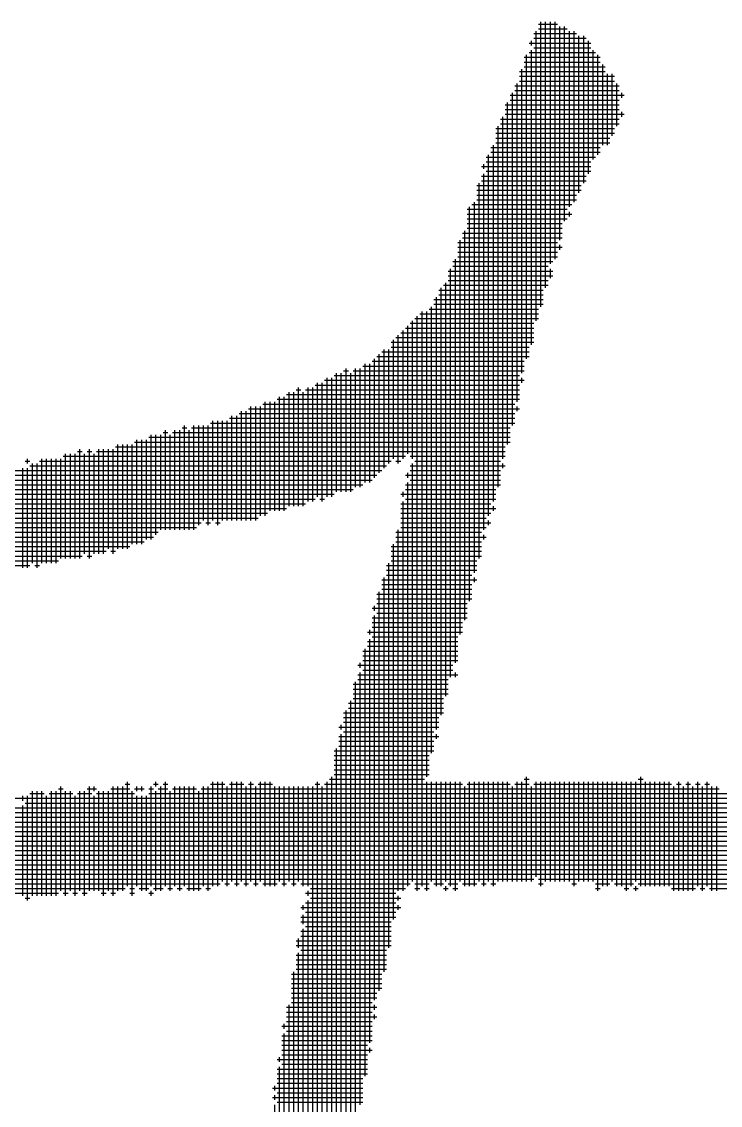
# Model space of a CAD drawing. Header units: feet. Extents: x 0 to 708085, y 0 to 237600.
# Drawn here: x 586654 to 587210, y 11275 to 12138 of the extents above; entities that cross this region are included whole.
import ezdxf

# ---------------------------------------------------------------- set-up
doc = ezdxf.new("R2010")
doc.units = ezdxf.units.FT
doc.header["$LTSCALE"] = 2200
doc.header["$MEASUREMENT"] = 0
doc.layers.add('CX-MISC', color=2, linetype='CONTINUOUS')

msp = doc.modelspace()

# ---------------------------------------------------------------- linework, layer by layer
at = {"layer": 'CX-MISC'}
for p, q in [((587065.15, 12135.91, 9817.04), (587080.27, 12135.91, 9817.04)), ((587067.04, 11911, 9817.04), (587067.04, 12137.8, 9817.04)), ((587070.82, 11926.12, 9817.04), (587070.82, 12137.8, 9817.04)), ((587074.6, 11945.02, 9817.04), (587074.6, 12137.8, 9817.04)), ((587078.38, 11948.8, 9817.04), (587078.38, 12137.8, 9817.04)), ((587082.16, 11963.92, 9817.04), (587082.16, 12134.02, 9817.04)), ((587085.94, 11979.04, 9817.04), (587085.94, 12134.02, 9817.04)), ((587061.37, 12128.35, 9817.04), (587095.39, 12128.35, 9817.04)), ((587063.26, 11899.66, 9817.04), (587063.26, 12130.24, 9817.04)), ((587065.15, 12132.13, 9817.04), (587087.83, 12132.13, 9817.04)), ((587089.72, 11990.38, 9817.04), (587089.72, 12130.24, 9817.04)), ((587093.5, 11994.16, 9817.04), (587093.5, 12130.24, 9817.04)), ((587097.28, 12001.72, 9817.04), (587097.28, 12126.46, 9817.04)), ((587101.06, 12009.28, 9817.04), (587101.06, 12126.46, 9817.04)), ((587057.59, 12120.79, 9817.04), (587106.73, 12120.79, 9817.04)), ((587059.48, 12118.9, 9817.04), (587059.48, 12122.68, 9817.04)), ((587061.37, 12124.57, 9817.04), (587102.95, 12124.57, 9817.04)), ((587061.37, 12117.01, 9817.04), (587106.73, 12117.01, 9817.04)), ((587104.84, 12016.84, 9817.04), (587104.84, 12122.68, 9817.04)), ((587053.81, 12109.45, 9817.04), (587114.29, 12109.45, 9817.04)), ((587055.7, 11869.42, 9817.04), (587055.7, 12111.34, 9817.04)), ((587057.59, 12113.23, 9817.04), (587110.51, 12113.23, 9817.04)), ((587059.48, 11880.76, 9817.04), (587059.48, 12115.12, 9817.04)), ((587108.62, 12028.18, 9817.04), (587108.62, 12115.12, 9817.04)), ((587112.4, 12031.96, 9817.04), (587112.4, 12111.34, 9817.04)), ((587051.92, 11858.08, 9817.04), (587051.92, 12100, 9817.04)), ((587053.81, 12105.67, 9817.04), (587114.29, 12105.67, 9817.04)), ((587053.81, 12101.89, 9817.04), (587118.07, 12101.89, 9817.04)), ((587116.18, 12039.52, 9817.04), (587116.18, 12103.78, 9817.04)), ((587050.03, 12098.11, 9817.04), (587118.07, 12098.11, 9817.04)), ((587050.03, 12094.33, 9817.04), (587125.63, 12094.33, 9817.04)), ((587050.03, 12090.55, 9817.04), (587125.63, 12090.55, 9817.04)), ((587119.96, 12039.52, 9817.04), (587119.96, 12096.22, 9817.04)), ((587123.74, 12047.08, 9817.04), (587123.74, 12096.22, 9817.04)), ((587046.25, 12086.77, 9817.04), (587129.41, 12086.77, 9817.04)), ((587046.25, 12082.99, 9817.04), (587129.41, 12082.99, 9817.04)), ((587048.14, 11835.4, 9817.04), (587048.14, 12088.66, 9817.04)), ((587127.52, 12054.64, 9817.04), (587127.52, 12088.66, 9817.04)), ((587040.58, 11801.38, 9817.04), (587040.58, 12073.54, 9817.04)), ((587042.47, 12079.21, 9817.04), (587133.19, 12079.21, 9817.04)), ((587042.47, 12075.43, 9817.04), (587129.41, 12075.43, 9817.04)), ((587044.36, 11816.5, 9817.04), (587044.36, 12081.1, 9817.04)), ((587131.3, 12077.32, 9817.04), (587131.3, 12081.1, 9817.04)), ((587038.69, 12071.65, 9817.04), (587129.41, 12071.65, 9817.04)), ((587038.69, 12067.87, 9817.04), (587129.41, 12067.87, 9817.04)), ((587131.3, 12062.2, 9817.04), (587131.3, 12065.98, 9817.04)), ((587034.91, 12060.31, 9817.04), (587129.41, 12060.31, 9817.04)), ((587034.91, 12056.53, 9817.04), (587129.41, 12056.53, 9817.04)), ((587036.8, 11790.04, 9817.04), (587036.8, 12062.2, 9817.04)), ((587038.69, 12064.09, 9817.04), (587133.19, 12064.09, 9817.04)), ((587031.13, 12052.75, 9817.04), (587125.63, 12052.75, 9817.04)), ((587031.13, 12048.97, 9817.04), (587125.63, 12048.97, 9817.04)), ((587033.02, 11767.36, 9817.04), (587033.02, 12054.64, 9817.04)), ((587029.24, 11756.02, 9817.04), (587029.24, 12039.52, 9817.04)), ((587031.13, 12045.19, 9817.04), (587121.85, 12045.19, 9817.04)), ((587031.13, 12041.41, 9817.04), (587121.85, 12041.41, 9817.04)), ((587023.57, 12030.07, 9817.04), (587110.51, 12030.07, 9817.04)), ((587025.46, 11744.68, 9817.04), (587025.46, 12031.96, 9817.04)), ((587027.35, 12037.63, 9817.04), (587114.29, 12037.63, 9817.04)), ((587027.35, 12033.85, 9817.04), (587114.29, 12033.85, 9817.04)), ((587019.79, 12022.51, 9817.04), (587106.73, 12022.51, 9817.04)), ((587021.68, 12020.62, 9817.04), (587021.68, 12024.4, 9817.04)), ((587023.57, 12026.29, 9817.04), (587106.73, 12026.29, 9817.04)), ((587019.79, 12014.95, 9817.04), (587102.95, 12014.95, 9817.04)), ((587021.68, 11733.34, 9817.04), (587021.68, 12016.84, 9817.04)), ((587023.57, 12018.73, 9817.04), (587106.73, 12018.73, 9817.04)), ((587016.01, 12007.39, 9817.04), (587099.17, 12007.39, 9817.04)), ((587017.9, 11710.66, 9817.04), (587017.9, 12009.28, 9817.04)), ((587019.79, 12011.17, 9817.04), (587102.95, 12011.17, 9817.04)), ((587016.01, 12003.61, 9817.04), (587099.17, 12003.61, 9817.04)), ((587016.01, 11999.83, 9817.04), (587095.39, 11999.83, 9817.04)), ((587016.01, 11996.05, 9817.04), (587095.39, 11996.05, 9817.04)), ((587008.45, 11988.49, 9817.04), (587087.83, 11988.49, 9817.04)), ((587010.34, 11676.64, 9817.04), (587010.34, 11990.38, 9817.04)), ((587012.23, 11992.27, 9817.04), (587091.61, 11992.27, 9817.04)), ((587014.12, 11699.32, 9817.04), (587014.12, 11994.16, 9817.04)), ((587008.45, 11984.71, 9817.04), (587091.61, 11984.71, 9817.04)), ((587008.45, 11980.93, 9817.04), (587087.83, 11980.93, 9817.04)), ((587089.72, 11982.82, 9817.04), (587089.72, 11986.6, 9817.04)), ((587004.67, 11969.59, 9817.04), (587084.05, 11969.59, 9817.04)), ((587006.56, 11661.52, 9817.04), (587006.56, 11971.48, 9817.04)), ((587008.45, 11977.15, 9817.04), (587084.05, 11977.15, 9817.04)), ((587008.45, 11973.37, 9817.04), (587084.05, 11973.37, 9817.04)), ((587000.89, 11962.03, 9817.04), (587080.27, 11962.03, 9817.04)), ((587002.78, 11650.18, 9817.04), (587002.78, 11963.92, 9817.04)), ((587004.67, 11965.81, 9817.04), (587084.05, 11965.81, 9817.04)), ((587000.89, 11958.25, 9817.04), (587084.05, 11958.25, 9817.04)), ((587000.89, 11954.47, 9817.04), (587080.27, 11954.47, 9817.04)), ((587082.16, 11956.36, 9817.04), (587082.16, 11960.14, 9817.04)), ((586997.11, 11946.91, 9817.04), (587076.49, 11946.91, 9817.04)), ((586999, 11627.5, 9817.04), (586999, 11948.8, 9817.04)), ((587000.89, 11950.69, 9817.04), (587080.27, 11950.69, 9817.04)), ((586993.33, 11939.35, 9817.04), (587076.49, 11939.35, 9817.04)), ((586993.33, 11935.57, 9817.04), (587076.49, 11935.57, 9817.04)), ((586995.22, 11616.16, 9817.04), (586995.22, 11941.24, 9817.04)), ((586997.11, 11943.13, 9817.04), (587072.71, 11943.13, 9817.04)), ((587074.6, 11933.68, 9817.04), (587074.6, 11941.24, 9817.04)), ((586989.55, 11928.01, 9817.04), (587072.71, 11928.01, 9817.04)), ((586991.44, 11601.04, 9817.04), (586991.44, 11929.9, 9817.04)), ((586993.33, 11931.79, 9817.04), (587072.71, 11931.79, 9817.04)), ((586983.88, 11574.58, 9817.04), (586983.88, 11918.56, 9817.04)), ((586985.77, 11924.23, 9817.04), (587068.93, 11924.23, 9817.04)), ((586985.77, 11920.45, 9817.04), (587068.93, 11920.45, 9817.04)), ((586987.66, 11585.92, 9817.04), (586987.66, 11926.12, 9817.04)), ((586978.21, 11909.11, 9817.04), (587065.15, 11909.11, 9817.04)), ((586980.1, 11555.68, 9817.04), (586980.1, 11911, 9817.04)), ((586981.99, 11916.67, 9817.04), (587068.93, 11916.67, 9817.04)), ((586981.99, 11912.89, 9817.04), (587068.93, 11912.89, 9817.04)), ((586966.87, 11901.55, 9817.04), (587065.15, 11901.55, 9817.04)), ((586968.76, 11446.06, 9817.04), (586968.76, 11903.44, 9817.04)), ((586970.65, 11905.33, 9817.04), (587065.15, 11905.33, 9817.04)), ((586972.54, 11449.84, 9817.04), (586972.54, 11907.22, 9817.04)), ((586976.32, 11536.78, 9817.04), (586976.32, 11907.22, 9817.04)), ((586957.42, 11790.04, 9817.04), (586957.42, 11892.1, 9817.04)), ((586959.31, 11893.99, 9817.04), (587061.37, 11893.99, 9817.04)), ((586961.2, 11793.82, 9817.04), (586961.2, 11895.88, 9817.04)), ((586963.09, 11897.77, 9817.04), (587061.37, 11897.77, 9817.04)), ((586964.98, 11790.04, 9817.04), (586964.98, 11899.66, 9817.04)), ((586949.86, 11790.04, 9817.04), (586949.86, 11884.54, 9817.04)), ((586951.75, 11886.43, 9817.04), (587061.37, 11886.43, 9817.04)), ((586953.64, 11786.26, 9817.04), (586953.64, 11888.32, 9817.04)), ((586955.53, 11890.21, 9817.04), (587061.37, 11890.21, 9817.04)), ((586940.41, 11875.09, 9817.04), (587057.59, 11875.09, 9817.04)), ((586942.3, 11782.48, 9817.04), (586942.3, 11876.98, 9817.04)), ((586946.08, 11786.26, 9817.04), (586946.08, 11876.98, 9817.04)), ((586947.97, 11882.65, 9817.04), (587061.37, 11882.65, 9817.04)), ((586947.97, 11878.87, 9817.04), (587057.59, 11878.87, 9817.04)), ((586932.85, 11867.53, 9817.04), (587053.81, 11867.53, 9817.04)), ((586934.74, 11774.92, 9817.04), (586934.74, 11869.42, 9817.04)), ((586936.63, 11871.31, 9817.04), (587057.59, 11871.31, 9817.04)), ((586938.52, 11778.7, 9817.04), (586938.52, 11873.2, 9817.04)), ((586904.5, 11763.58, 9817.04), (586904.5, 11858.08, 9817.04)), ((586908.28, 11763.58, 9817.04), (586908.28, 11858.08, 9817.04)), ((586910.17, 11859.97, 9817.04), (586913.95, 11859.97, 9817.04)), ((586912.06, 11763.58, 9817.04), (586912.06, 11861.86, 9817.04)), ((586915.84, 11763.58, 9817.04), (586915.84, 11858.08, 9817.04)), ((586917.73, 11859.97, 9817.04), (587053.81, 11859.97, 9817.04)), ((586919.62, 11767.36, 9817.04), (586919.62, 11861.86, 9817.04)), ((586923.4, 11767.36, 9817.04), (586923.4, 11861.86, 9817.04)), ((586925.29, 11863.75, 9817.04), (587053.81, 11863.75, 9817.04)), ((586927.18, 11771.14, 9817.04), (586927.18, 11865.64, 9817.04)), ((586930.96, 11771.14, 9817.04), (586930.96, 11865.64, 9817.04)), ((586889.38, 11759.8, 9817.04), (586889.38, 11850.52, 9817.04)), ((586893.16, 11756.02, 9817.04), (586893.16, 11850.52, 9817.04)), ((586895.05, 11852.41, 9817.04), (587053.81, 11852.41, 9817.04)), ((586896.94, 11759.8, 9817.04), (586896.94, 11854.3, 9817.04)), ((586900.72, 11759.8, 9817.04), (586900.72, 11854.3, 9817.04)), ((586902.61, 11856.19, 9817.04), (587050.03, 11856.19, 9817.04)), ((587051.92, 11850.52, 9817.04), (587051.92, 11854.3, 9817.04)), ((586864.81, 11841.07, 9817.04), (587050.03, 11841.07, 9817.04)), ((586866.7, 11752.24, 9817.04), (586866.7, 11842.96, 9817.04)), ((586870.48, 11752.24, 9817.04), (586870.48, 11842.96, 9817.04)), ((586872.37, 11844.85, 9817.04), (586876.15, 11844.85, 9817.04)), ((586874.26, 11752.24, 9817.04), (586874.26, 11846.74, 9817.04)), ((586878.04, 11752.24, 9817.04), (586878.04, 11842.96, 9817.04)), ((586879.93, 11844.85, 9817.04), (587050.03, 11844.85, 9817.04)), ((586881.82, 11756.02, 9817.04), (586881.82, 11846.74, 9817.04)), ((586885.6, 11756.02, 9817.04), (586885.6, 11846.74, 9817.04)), ((586887.49, 11848.63, 9817.04), (587050.03, 11848.63, 9817.04)), ((586836.46, 11740.9, 9817.04), (586836.46, 11831.62, 9817.04)), ((586840.24, 11740.9, 9817.04), (586840.24, 11831.62, 9817.04)), ((586844.02, 11744.68, 9817.04), (586844.02, 11831.62, 9817.04)), ((586845.91, 11833.51, 9817.04), (587046.25, 11833.51, 9817.04)), ((586847.8, 11744.68, 9817.04), (586847.8, 11835.4, 9817.04)), ((586851.58, 11748.46, 9817.04), (586851.58, 11835.4, 9817.04)), ((586855.36, 11748.46, 9817.04), (586855.36, 11835.4, 9817.04)), ((586857.25, 11837.29, 9817.04), (587050.03, 11837.29, 9817.04)), ((586859.14, 11748.46, 9817.04), (586859.14, 11839.18, 9817.04)), ((586862.92, 11748.46, 9817.04), (586862.92, 11839.18, 9817.04)), ((587048.14, 11827.84, 9817.04), (587048.14, 11831.62, 9817.04)), ((586821.34, 11740.9, 9817.04), (586821.34, 11824.06, 9817.04)), ((586825.12, 11740.9, 9817.04), (586825.12, 11824.06, 9817.04)), ((586827.01, 11825.95, 9817.04), (587046.25, 11825.95, 9817.04)), ((586828.9, 11740.9, 9817.04), (586828.9, 11827.84, 9817.04)), ((586832.68, 11740.9, 9817.04), (586832.68, 11827.84, 9817.04)), ((586834.57, 11829.73, 9817.04), (587050.03, 11829.73, 9817.04)), ((586781.65, 11814.61, 9817.04), (586785.43, 11814.61, 9817.04)), ((586783.54, 11733.34, 9817.04), (586783.54, 11816.5, 9817.04)), ((586789.21, 11814.61, 9817.04), (587042.47, 11814.61, 9817.04)), ((586791.1, 11733.34, 9817.04), (586791.1, 11816.5, 9817.04)), ((586794.88, 11737.12, 9817.04), (586794.88, 11816.5, 9817.04)), ((586798.66, 11740.9, 9817.04), (586798.66, 11816.5, 9817.04)), ((586802.44, 11737.12, 9817.04), (586802.44, 11816.5, 9817.04)), ((586804.33, 11818.39, 9817.04), (587046.25, 11818.39, 9817.04)), ((586806.22, 11740.9, 9817.04), (586806.22, 11820.28, 9817.04)), ((586810, 11737.12, 9817.04), (586810, 11820.28, 9817.04)), ((586813.78, 11740.9, 9817.04), (586813.78, 11820.28, 9817.04)), ((586817.56, 11740.9, 9817.04), (586817.56, 11820.28, 9817.04)), ((586819.45, 11822.17, 9817.04), (587046.25, 11822.17, 9817.04)), ((586755.19, 11807.05, 9817.04), (587042.47, 11807.05, 9817.04)), ((586757.08, 11725.78, 9817.04), (586757.08, 11808.94, 9817.04)), ((586760.86, 11729.56, 9817.04), (586760.86, 11808.94, 9817.04)), ((586764.64, 11733.34, 9817.04), (586764.64, 11808.94, 9817.04)), ((586766.53, 11810.83, 9817.04), (586770.31, 11810.83, 9817.04)), ((586768.42, 11733.34, 9817.04), (586768.42, 11812.72, 9817.04)), ((586772.2, 11733.34, 9817.04), (586772.2, 11808.94, 9817.04)), ((586774.09, 11810.83, 9817.04), (587042.47, 11810.83, 9817.04)), ((586775.98, 11733.34, 9817.04), (586775.98, 11812.72, 9817.04)), ((586779.76, 11733.34, 9817.04), (586779.76, 11812.72, 9817.04)), ((586787.32, 11733.34, 9817.04), (586787.32, 11812.72, 9817.04)), ((586700.38, 11710.66, 9817.04), (586700.38, 11797.6, 9817.04)), ((586707.94, 11710.66, 9817.04), (586707.94, 11797.6, 9817.04)), ((586715.5, 11714.44, 9817.04), (586715.5, 11797.6, 9817.04)), ((586719.28, 11714.44, 9817.04), (586719.28, 11797.6, 9817.04)), ((586723.06, 11718.22, 9817.04), (586723.06, 11797.6, 9817.04)), ((586726.84, 11714.44, 9817.04), (586726.84, 11797.6, 9817.04)), ((586728.73, 11799.49, 9817.04), (587038.69, 11799.49, 9817.04)), ((586730.62, 11718.22, 9817.04), (586730.62, 11801.38, 9817.04)), ((586734.4, 11718.22, 9817.04), (586734.4, 11801.38, 9817.04)), ((586738.18, 11718.22, 9817.04), (586738.18, 11801.38, 9817.04)), ((586741.96, 11722, 9817.04), (586741.96, 11801.38, 9817.04)), ((586743.85, 11803.27, 9817.04), (587042.47, 11803.27, 9817.04)), ((586745.74, 11722, 9817.04), (586745.74, 11805.16, 9817.04)), ((586749.52, 11722, 9817.04), (586749.52, 11805.16, 9817.04)), ((586753.3, 11725.78, 9817.04), (586753.3, 11805.16, 9817.04)), ((586658.8, 11786.26, 9817.04), (586658.8, 11790.04, 9817.04)), ((586670.14, 11706.88, 9817.04), (586670.14, 11790.04, 9817.04)), ((586673.92, 11706.88, 9817.04), (586673.92, 11790.04, 9817.04)), ((586677.7, 11706.88, 9817.04), (586677.7, 11790.04, 9817.04)), ((586681.48, 11706.88, 9817.04), (586681.48, 11790.04, 9817.04)), ((586685.26, 11710.66, 9817.04), (586685.26, 11790.04, 9817.04)), ((586687.15, 11791.93, 9817.04), (586959.31, 11791.93, 9817.04)), ((586689.04, 11710.66, 9817.04), (586689.04, 11793.82, 9817.04)), ((586692.82, 11710.66, 9817.04), (586692.82, 11793.82, 9817.04)), ((586696.6, 11710.66, 9817.04), (586696.6, 11793.82, 9817.04)), ((586698.49, 11795.71, 9817.04), (586702.27, 11795.71, 9817.04)), ((586704.16, 11714.44, 9817.04), (586704.16, 11793.82, 9817.04)), ((586706.05, 11795.71, 9817.04), (586709.83, 11795.71, 9817.04)), ((586711.72, 11714.44, 9817.04), (586711.72, 11793.82, 9817.04)), ((586713.61, 11795.71, 9817.04), (587038.69, 11795.71, 9817.04)), ((586963.09, 11791.93, 9817.04), (587038.69, 11791.93, 9817.04)), ((586638.01, 11780.59, 9817.04), (586940.41, 11780.59, 9817.04)), ((586655.02, 11703.1, 9817.04), (586655.02, 11782.48, 9817.04)), ((586656.91, 11788.15, 9817.04), (586660.69, 11788.15, 9817.04)), ((586658.8, 11703.1, 9817.04), (586658.8, 11782.48, 9817.04)), ((586660.69, 11784.37, 9817.04), (586944.19, 11784.37, 9817.04)), ((586662.58, 11706.88, 9817.04), (586662.58, 11786.26, 9817.04)), ((586666.36, 11703.1, 9817.04), (586666.36, 11786.26, 9817.04)), ((586668.25, 11788.15, 9817.04), (586947.97, 11788.15, 9817.04)), ((586951.75, 11788.15, 9817.04), (586955.53, 11788.15, 9817.04)), ((586963.09, 11784.37, 9817.04), (587038.69, 11784.37, 9817.04)), ((586963.09, 11780.59, 9817.04), (587034.91, 11780.59, 9817.04)), ((586964.98, 11453.62, 9817.04), (586964.98, 11786.26, 9817.04)), ((586966.87, 11788.15, 9817.04), (587034.91, 11788.15, 9817.04)), ((587036.8, 11782.48, 9817.04), (587036.8, 11786.26, 9817.04)), ((586615.33, 11773.03, 9817.04), (586932.85, 11773.03, 9817.04)), ((586626.67, 11776.81, 9817.04), (586936.63, 11776.81, 9817.04)), ((586959.31, 11776.81, 9817.04), (587034.91, 11776.81, 9817.04)), ((586961.2, 11774.92, 9817.04), (586961.2, 11778.7, 9817.04)), ((586961.2, 11449.84, 9817.04), (586961.2, 11771.14, 9817.04)), ((586963.09, 11773.03, 9817.04), (587034.91, 11773.03, 9817.04)), ((586535.95, 11765.47, 9817.04), (586917.73, 11765.47, 9817.04)), ((586569.97, 11769.25, 9817.04), (586925.29, 11769.25, 9817.04)), ((586957.42, 11759.8, 9817.04), (586957.42, 11763.58, 9817.04)), ((586959.31, 11769.25, 9817.04), (587034.91, 11769.25, 9817.04)), ((586959.31, 11765.47, 9817.04), (587031.13, 11765.47, 9817.04)), ((586490.59, 11754.13, 9817.04), (586879.93, 11754.13, 9817.04)), ((586505.71, 11757.91, 9817.04), (586887.49, 11757.91, 9817.04)), ((586517.05, 11761.69, 9817.04), (586902.61, 11761.69, 9817.04)), ((586891.27, 11757.91, 9817.04), (586895.05, 11757.91, 9817.04)), ((586955.53, 11761.69, 9817.04), (587031.13, 11761.69, 9817.04)), ((586955.53, 11754.13, 9817.04), (587027.35, 11754.13, 9817.04)), ((586957.42, 11446.06, 9817.04), (586957.42, 11756.02, 9817.04)), ((586959.31, 11757.91, 9817.04), (587031.13, 11757.91, 9817.04)), ((586441.45, 11746.57, 9817.04), (586849.69, 11746.57, 9817.04)), ((586467.91, 11750.35, 9817.04), (586864.81, 11750.35, 9817.04)), ((586955.53, 11750.35, 9817.04), (587031.13, 11750.35, 9817.04)), ((586955.53, 11746.57, 9817.04), (587027.35, 11746.57, 9817.04)), ((587029.24, 11748.46, 9817.04), (587029.24, 11752.24, 9817.04)), ((586380.97, 11739.01, 9817.04), (586796.77, 11739.01, 9817.04)), ((586414.99, 11742.79, 9817.04), (586842.13, 11742.79, 9817.04)), ((586800.55, 11739.01, 9817.04), (586804.33, 11739.01, 9817.04)), ((586808.11, 11739.01, 9817.04), (586811.89, 11739.01, 9817.04)), ((586955.53, 11742.79, 9817.04), (587023.57, 11742.79, 9817.04)), ((586955.53, 11739.01, 9817.04), (587027.35, 11739.01, 9817.04)), ((587025.46, 11737.12, 9817.04), (587025.46, 11740.9, 9817.04)), ((586346.95, 11731.45, 9817.04), (586762.75, 11731.45, 9817.04)), ((586358.29, 11735.23, 9817.04), (586792.99, 11735.23, 9817.04)), ((586951.75, 11731.45, 9817.04), (587019.79, 11731.45, 9817.04)), ((586953.64, 11446.06, 9817.04), (586953.64, 11733.34, 9817.04)), ((586955.53, 11735.23, 9817.04), (587023.57, 11735.23, 9817.04)), ((587021.68, 11725.78, 9817.04), (587021.68, 11729.56, 9817.04)), ((586260.01, 11720.11, 9817.04), (586740.07, 11720.11, 9817.04)), ((586278.91, 11723.89, 9817.04), (586751.41, 11723.89, 9817.04)), ((586328.05, 11727.67, 9817.04), (586758.97, 11727.67, 9817.04)), ((586947.97, 11720.11, 9817.04), (587019.79, 11720.11, 9817.04)), ((586949.86, 11423.38, 9817.04), (586949.86, 11722, 9817.04)), ((586951.75, 11727.67, 9817.04), (587023.57, 11727.67, 9817.04)), ((586951.75, 11723.89, 9817.04), (587019.79, 11723.89, 9817.04)), ((585976.51, 11716.33, 9817.04), (586721.17, 11716.33, 9817.04)), ((585980.29, 11712.55, 9817.04), (586702.27, 11712.55, 9817.04)), ((586706.05, 11712.55, 9817.04), (586709.83, 11712.55, 9817.04)), ((586724.95, 11716.33, 9817.04), (586728.73, 11716.33, 9817.04)), ((586947.97, 11716.33, 9817.04), (587019.79, 11716.33, 9817.04)), ((586947.97, 11712.55, 9817.04), (587019.79, 11712.55, 9817.04)), ((585987.85, 11708.77, 9817.04), (586683.37, 11708.77, 9817.04)), ((585991.63, 11704.99, 9817.04), (586660.69, 11704.99, 9817.04)), ((586664.47, 11704.99, 9817.04), (586668.25, 11704.99, 9817.04)), ((586944.19, 11704.99, 9817.04), (587016.01, 11704.99, 9817.04)), ((586946.08, 11400.7, 9817.04), (586946.08, 11706.88, 9817.04)), ((586947.97, 11708.77, 9817.04), (587016.01, 11708.77, 9817.04)), ((586940.41, 11693.65, 9817.04), (587016.01, 11693.65, 9817.04)), ((586942.3, 11381.8, 9817.04), (586942.3, 11695.54, 9817.04)), ((586944.19, 11701.21, 9817.04), (587016.01, 11701.21, 9817.04)), ((586944.19, 11697.43, 9817.04), (587012.23, 11697.43, 9817.04)), ((587014.12, 11691.76, 9817.04), (587014.12, 11695.54, 9817.04)), ((586940.41, 11689.87, 9817.04), (587012.23, 11689.87, 9817.04)), ((586940.41, 11686.09, 9817.04), (587012.23, 11686.09, 9817.04)), ((586936.63, 11682.31, 9817.04), (587012.23, 11682.31, 9817.04)), ((586936.63, 11678.53, 9817.04), (587012.23, 11678.53, 9817.04)), ((586938.52, 11366.68, 9817.04), (586938.52, 11684.2, 9817.04)), ((586932.85, 11670.97, 9817.04), (587008.45, 11670.97, 9817.04)), ((586934.74, 11669.08, 9817.04), (586934.74, 11672.86, 9817.04)), ((586936.63, 11674.75, 9817.04), (587008.45, 11674.75, 9817.04)), ((586932.85, 11663.41, 9817.04), (587008.45, 11663.41, 9817.04)), ((586932.85, 11659.63, 9817.04), (587004.67, 11659.63, 9817.04)), ((586934.74, 11359.12, 9817.04), (586934.74, 11665.3, 9817.04)), ((586936.63, 11667.19, 9817.04), (587008.45, 11667.19, 9817.04)), ((586929.07, 11652.07, 9817.04), (587004.67, 11652.07, 9817.04)), ((586930.96, 11650.18, 9817.04), (586930.96, 11653.96, 9817.04)), ((586932.85, 11655.85, 9817.04), (587004.67, 11655.85, 9817.04)), ((586929.07, 11644.51, 9817.04), (587000.89, 11644.51, 9817.04)), ((586930.96, 11325.1, 9817.04), (586930.96, 11646.4, 9817.04)), ((586932.85, 11648.29, 9817.04), (587000.89, 11648.29, 9817.04)), ((586925.29, 11636.95, 9817.04), (587000.89, 11636.95, 9817.04)), ((586925.29, 11633.17, 9817.04), (587000.89, 11633.17, 9817.04)), ((586927.18, 11298.64, 9817.04), (586927.18, 11638.84, 9817.04)), ((586929.07, 11640.73, 9817.04), (587000.89, 11640.73, 9817.04)), ((586921.51, 11625.61, 9817.04), (586997.11, 11625.61, 9817.04)), ((586923.4, 11623.72, 9817.04), (586923.4, 11627.5, 9817.04)), ((586925.29, 11629.39, 9817.04), (587000.89, 11629.39, 9817.04)), ((586921.51, 11618.05, 9817.04), (587000.89, 11618.05, 9817.04)), ((586923.4, 11275.96, 9817.04), (586923.4, 11619.94, 9817.04)), ((586925.29, 11621.83, 9817.04), (586997.11, 11621.83, 9817.04)), ((586999, 11616.16, 9817.04), (586999, 11619.94, 9817.04)), ((586917.73, 11610.49, 9817.04), (586993.33, 11610.49, 9817.04)), ((586919.62, 11249.5, 9817.04), (586919.62, 11612.38, 9817.04)), ((586921.51, 11614.27, 9817.04), (586993.33, 11614.27, 9817.04)), ((586917.73, 11606.71, 9817.04), (586993.33, 11606.71, 9817.04)), ((586917.73, 11602.93, 9817.04), (586993.33, 11602.93, 9817.04)), ((586917.73, 11599.15, 9817.04), (586989.55, 11599.15, 9817.04)), ((586913.95, 11595.37, 9817.04), (586989.55, 11595.37, 9817.04)), ((586913.95, 11591.59, 9817.04), (586989.55, 11591.59, 9817.04)), ((586915.84, 11219.26, 9817.04), (586915.84, 11597.26, 9817.04)), ((586910.17, 11587.81, 9817.04), (586989.55, 11587.81, 9817.04)), ((586910.17, 11584.03, 9817.04), (586985.77, 11584.03, 9817.04)), ((586912.06, 11207.92, 9817.04), (586912.06, 11589.7, 9817.04)), ((586906.39, 11576.47, 9817.04), (586985.77, 11576.47, 9817.04)), ((586908.28, 11574.58, 9817.04), (586908.28, 11578.36, 9817.04)), ((586910.17, 11580.25, 9817.04), (586985.77, 11580.25, 9817.04)), ((586906.39, 11568.91, 9817.04), (586985.77, 11568.91, 9817.04)), ((586906.39, 11565.13, 9817.04), (586981.99, 11565.13, 9817.04)), ((586908.28, 11189.02, 9817.04), (586908.28, 11570.8, 9817.04)), ((586910.17, 11572.69, 9817.04), (586981.99, 11572.69, 9817.04)), ((586983.88, 11567.02, 9817.04), (586983.88, 11570.8, 9817.04)), ((586902.61, 11557.57, 9817.04), (586981.99, 11557.57, 9817.04)), ((586904.5, 11143.66, 9817.04), (586904.5, 11559.46, 9817.04)), ((586906.39, 11561.35, 9817.04), (586981.99, 11561.35, 9817.04)), ((586902.61, 11553.79, 9817.04), (586978.21, 11553.79, 9817.04)), ((586902.61, 11550.01, 9817.04), (586978.21, 11550.01, 9817.04)), ((586902.61, 11546.23, 9817.04), (586978.21, 11546.23, 9817.04)), ((586902.61, 11542.45, 9817.04), (586978.21, 11542.45, 9817.04)), ((586902.61, 11538.67, 9817.04), (586978.21, 11538.67, 9817.04)), ((586736.29, 11531.11, 9817.04), (586740.07, 11531.11, 9817.04)), ((586738.18, 11449.84, 9817.04), (586738.18, 11533, 9817.04)), ((586758.97, 11531.11, 9817.04), (586762.75, 11531.11, 9817.04)), ((586760.86, 11529.22, 9817.04), (586760.86, 11533, 9817.04)), ((586766.53, 11531.11, 9817.04), (586770.31, 11531.11, 9817.04)), ((586768.42, 11449.84, 9817.04), (586768.42, 11533, 9817.04)), ((586804.33, 11531.11, 9817.04), (586815.67, 11531.11, 9817.04)), ((586806.22, 11449.84, 9817.04), (586806.22, 11533, 9817.04)), ((586810, 11449.84, 9817.04), (586810, 11533, 9817.04)), ((586813.78, 11453.62, 9817.04), (586813.78, 11533, 9817.04)), ((586819.45, 11531.11, 9817.04), (586830.79, 11531.11, 9817.04)), ((586821.34, 11453.62, 9817.04), (586821.34, 11533, 9817.04)), ((586825.12, 11449.84, 9817.04), (586825.12, 11533, 9817.04)), ((586828.9, 11453.62, 9817.04), (586828.9, 11533, 9817.04)), ((586834.57, 11531.11, 9817.04), (586838.35, 11531.11, 9817.04)), ((586836.46, 11453.62, 9817.04), (586836.46, 11533, 9817.04)), ((586842.13, 11531.11, 9817.04), (586853.47, 11531.11, 9817.04)), ((586844.02, 11453.62, 9817.04), (586844.02, 11533, 9817.04)), ((586847.8, 11449.84, 9817.04), (586847.8, 11533, 9817.04)), ((586851.58, 11449.84, 9817.04), (586851.58, 11533, 9817.04)), ((586887.49, 11531.11, 9817.04), (586891.27, 11531.11, 9817.04)), ((586889.38, 11041.6, 9817.04), (586889.38, 11533, 9817.04)), ((586895.05, 11531.11, 9817.04), (587004.67, 11531.11, 9817.04)), ((586896.94, 11109.64, 9817.04), (586896.94, 11533, 9817.04)), ((586898.83, 11534.89, 9817.04), (586974.43, 11534.89, 9817.04)), ((586900.72, 11132.32, 9817.04), (586900.72, 11536.78, 9817.04)), ((586976.32, 11446.06, 9817.04), (586976.32, 11533, 9817.04)), ((586980.1, 11453.62, 9817.04), (586980.1, 11533, 9817.04)), ((586983.88, 11449.84, 9817.04), (586983.88, 11533, 9817.04)), ((586987.66, 11449.84, 9817.04), (586987.66, 11533, 9817.04)), ((586991.44, 11453.62, 9817.04), (586991.44, 11533, 9817.04)), ((586995.22, 11449.84, 9817.04), (586995.22, 11533, 9817.04)), ((586999, 11446.06, 9817.04), (586999, 11533, 9817.04)), ((587002.78, 11453.62, 9817.04), (587002.78, 11533, 9817.04)), ((587008.45, 11531.11, 9817.04), (587042.47, 11531.11, 9817.04)), ((587010.34, 11449.84, 9817.04), (587010.34, 11533, 9817.04)), ((587014.12, 11449.84, 9817.04), (587014.12, 11533, 9817.04)), ((587017.9, 11453.62, 9817.04), (587017.9, 11533, 9817.04)), ((587021.68, 11449.84, 9817.04), (587021.68, 11533, 9817.04)), ((587025.46, 11453.62, 9817.04), (587025.46, 11533, 9817.04)), ((587029.24, 11449.84, 9817.04), (587029.24, 11533, 9817.04)), ((587033.02, 11453.62, 9817.04), (587033.02, 11533, 9817.04)), ((587036.8, 11453.62, 9817.04), (587036.8, 11533, 9817.04)), ((587040.58, 11453.62, 9817.04), (587040.58, 11533, 9817.04)), ((587046.25, 11531.11, 9817.04), (587057.59, 11531.11, 9817.04)), ((587048.14, 11453.62, 9817.04), (587048.14, 11533, 9817.04)), ((587051.92, 11453.62, 9817.04), (587051.92, 11533, 9817.04)), ((587053.81, 11534.89, 9817.04), (587057.59, 11534.89, 9817.04)), ((587055.7, 11453.62, 9817.04), (587055.7, 11536.78, 9817.04)), ((587061.37, 11531.11, 9817.04), (587170.99, 11531.11, 9817.04)), ((587063.26, 11457.4, 9817.04), (587063.26, 11533, 9817.04)), ((587067.04, 11449.84, 9817.04), (587067.04, 11533, 9817.04)), ((587070.82, 11453.62, 9817.04), (587070.82, 11533, 9817.04)), ((587074.6, 11453.62, 9817.04), (587074.6, 11533, 9817.04)), ((587078.38, 11453.62, 9817.04), (587078.38, 11533, 9817.04)), ((587082.16, 11453.62, 9817.04), (587082.16, 11533, 9817.04)), ((587085.94, 11453.62, 9817.04), (587085.94, 11533, 9817.04)), ((587089.72, 11453.62, 9817.04), (587089.72, 11533, 9817.04)), ((587093.5, 11449.84, 9817.04), (587093.5, 11533, 9817.04)), ((587097.28, 11453.62, 9817.04), (587097.28, 11533, 9817.04)), ((587101.06, 11453.62, 9817.04), (587101.06, 11533, 9817.04)), ((587104.84, 11453.62, 9817.04), (587104.84, 11533, 9817.04)), ((587108.62, 11453.62, 9817.04), (587108.62, 11533, 9817.04)), ((587112.4, 11446.06, 9817.04), (587112.4, 11533, 9817.04)), ((587116.18, 11449.84, 9817.04), (587116.18, 11533, 9817.04)), ((587119.96, 11449.84, 9817.04), (587119.96, 11533, 9817.04)), ((587123.74, 11453.62, 9817.04), (587123.74, 11533, 9817.04)), ((587127.52, 11449.84, 9817.04), (587127.52, 11533, 9817.04)), ((587131.3, 11449.84, 9817.04), (587131.3, 11533, 9817.04)), ((587135.08, 11446.06, 9817.04), (587135.08, 11533, 9817.04)), ((587138.86, 11449.84, 9817.04), (587138.86, 11533, 9817.04)), ((587142.64, 11453.62, 9817.04), (587142.64, 11533, 9817.04)), ((587144.53, 11534.89, 9817.04), (587148.31, 11534.89, 9817.04)), ((587146.42, 11449.84, 9817.04), (587146.42, 11536.78, 9817.04)), ((587150.2, 11449.84, 9817.04), (587150.2, 11533, 9817.04)), ((587153.98, 11449.84, 9817.04), (587153.98, 11533, 9817.04)), ((587157.76, 11449.84, 9817.04), (587157.76, 11533, 9817.04)), ((587161.54, 11449.84, 9817.04), (587161.54, 11533, 9817.04)), ((587165.32, 11449.84, 9817.04), (587165.32, 11533, 9817.04)), ((587169.1, 11449.84, 9817.04), (587169.1, 11533, 9817.04)), ((587174.77, 11531.11, 9817.04), (587178.55, 11531.11, 9817.04)), ((587176.66, 11446.06, 9817.04), (587176.66, 11533, 9817.04)), ((587182.33, 11531.11, 9817.04), (587186.11, 11531.11, 9817.04)), ((587184.22, 11446.06, 9817.04), (587184.22, 11533, 9817.04)), ((587189.89, 11531.11, 9817.04), (587193.67, 11531.11, 9817.04)), ((587191.78, 11449.84, 9817.04), (587191.78, 11533, 9817.04)), ((587197.45, 11531.11, 9817.04), (587201.23, 11531.11, 9817.04)), ((587199.34, 11449.84, 9817.04), (587199.34, 11533, 9817.04)), ((586655.02, 11517.88, 9817.04), (586655.02, 11521.66, 9817.04)), ((586658.8, 11438.5, 9817.04), (586658.8, 11521.66, 9817.04)), ((586660.69, 11523.55, 9817.04), (586672.03, 11523.55, 9817.04)), ((586662.58, 11442.28, 9817.04), (586662.58, 11525.44, 9817.04)), ((586666.36, 11442.28, 9817.04), (586666.36, 11525.44, 9817.04)), ((586670.14, 11442.28, 9817.04), (586670.14, 11525.44, 9817.04)), ((586673.92, 11442.28, 9817.04), (586673.92, 11521.66, 9817.04)), ((586675.81, 11523.55, 9817.04), (586694.71, 11523.55, 9817.04)), ((586677.7, 11442.28, 9817.04), (586677.7, 11525.44, 9817.04)), ((586681.48, 11442.28, 9817.04), (586681.48, 11525.44, 9817.04)), ((586683.37, 11527.33, 9817.04), (586687.15, 11527.33, 9817.04)), ((586685.26, 11446.06, 9817.04), (586685.26, 11529.22, 9817.04)), ((586689.04, 11442.28, 9817.04), (586689.04, 11525.44, 9817.04)), ((586692.82, 11446.06, 9817.04), (586692.82, 11525.44, 9817.04)), ((586696.6, 11442.28, 9817.04), (586696.6, 11521.66, 9817.04)), ((586698.49, 11523.55, 9817.04), (586709.83, 11523.55, 9817.04)), ((586700.38, 11446.06, 9817.04), (586700.38, 11525.44, 9817.04)), ((586704.16, 11442.28, 9817.04), (586704.16, 11525.44, 9817.04)), ((586706.05, 11527.33, 9817.04), (586713.61, 11527.33, 9817.04)), ((586707.94, 11446.06, 9817.04), (586707.94, 11529.22, 9817.04)), ((586711.72, 11525.44, 9817.04), (586711.72, 11529.22, 9817.04)), ((586711.72, 11446.06, 9817.04), (586711.72, 11521.66, 9817.04)), ((586713.61, 11523.55, 9817.04), (586743.85, 11523.55, 9817.04)), ((586715.5, 11446.06, 9817.04), (586715.5, 11525.44, 9817.04)), ((586719.28, 11442.28, 9817.04), (586719.28, 11525.44, 9817.04)), ((586723.06, 11446.06, 9817.04), (586723.06, 11525.44, 9817.04)), ((586724.95, 11527.33, 9817.04), (586740.07, 11527.33, 9817.04)), ((586726.84, 11442.28, 9817.04), (586726.84, 11529.22, 9817.04)), ((586730.62, 11446.06, 9817.04), (586730.62, 11529.22, 9817.04)), ((586734.4, 11446.06, 9817.04), (586734.4, 11529.22, 9817.04)), ((586741.96, 11442.28, 9817.04), (586741.96, 11525.44, 9817.04)), ((586743.85, 11527.33, 9817.04), (586751.41, 11527.33, 9817.04)), ((586745.74, 11525.44, 9817.04), (586745.74, 11529.22, 9817.04)), ((586745.74, 11449.84, 9817.04), (586745.74, 11521.66, 9817.04)), ((586749.52, 11525.44, 9817.04), (586749.52, 11529.22, 9817.04)), ((586749.52, 11446.06, 9817.04), (586749.52, 11521.66, 9817.04)), ((586753.3, 11446.06, 9817.04), (586753.3, 11521.66, 9817.04)), ((586755.19, 11527.33, 9817.04), (586758.97, 11527.33, 9817.04)), ((586755.19, 11523.55, 9817.04), (587291.95, 11523.55, 9817.04)), ((586757.08, 11449.84, 9817.04), (586757.08, 11529.22, 9817.04)), ((586760.86, 11446.06, 9817.04), (586760.86, 11525.44, 9817.04)), ((586762.75, 11527.33, 9817.04), (586770.31, 11527.33, 9817.04)), ((586764.64, 11446.06, 9817.04), (586764.64, 11529.22, 9817.04)), ((586772.2, 11446.06, 9817.04), (586772.2, 11525.44, 9817.04)), ((586774.09, 11527.33, 9817.04), (586792.99, 11527.33, 9817.04)), ((586775.98, 11449.84, 9817.04), (586775.98, 11529.22, 9817.04)), ((586779.76, 11446.06, 9817.04), (586779.76, 11529.22, 9817.04)), ((586783.54, 11449.84, 9817.04), (586783.54, 11529.22, 9817.04)), ((586787.32, 11446.06, 9817.04), (586787.32, 11529.22, 9817.04)), ((586791.1, 11446.06, 9817.04), (586791.1, 11529.22, 9817.04)), ((586794.88, 11446.06, 9817.04), (586794.88, 11525.44, 9817.04)), ((586796.77, 11527.33, 9817.04), (587208.79, 11527.33, 9817.04)), ((586798.66, 11449.84, 9817.04), (586798.66, 11529.22, 9817.04)), ((586802.44, 11446.06, 9817.04), (586802.44, 11529.22, 9817.04)), ((586817.56, 11449.84, 9817.04), (586817.56, 11529.22, 9817.04)), ((586832.68, 11449.84, 9817.04), (586832.68, 11529.22, 9817.04)), ((586840.24, 11449.84, 9817.04), (586840.24, 11529.22, 9817.04)), ((586855.36, 11449.84, 9817.04), (586855.36, 11529.22, 9817.04)), ((586859.14, 11453.62, 9817.04), (586859.14, 11529.22, 9817.04)), ((586862.92, 11449.84, 9817.04), (586862.92, 11529.22, 9817.04)), ((586866.7, 11453.62, 9817.04), (586866.7, 11529.22, 9817.04)), ((586870.48, 11449.84, 9817.04), (586870.48, 11529.22, 9817.04)), ((586874.26, 11453.62, 9817.04), (586874.26, 11529.22, 9817.04)), ((586878.04, 11449.84, 9817.04), (586878.04, 11529.22, 9817.04)), ((586881.82, 11449.84, 9817.04), (586881.82, 11529.22, 9817.04)), ((586885.6, 11000.02, 9817.04), (586885.6, 11529.22, 9817.04)), ((586893.16, 11086.96, 9817.04), (586893.16, 11529.22, 9817.04)), ((587006.56, 11449.84, 9817.04), (587006.56, 11529.22, 9817.04)), ((587044.36, 11453.62, 9817.04), (587044.36, 11529.22, 9817.04)), ((587059.48, 11453.62, 9817.04), (587059.48, 11529.22, 9817.04)), ((587172.88, 11446.06, 9817.04), (587172.88, 11529.22, 9817.04)), ((587180.44, 11446.06, 9817.04), (587180.44, 11529.22, 9817.04)), ((587188, 11446.06, 9817.04), (587188, 11529.22, 9817.04)), ((587195.56, 11446.06, 9817.04), (587195.56, 11529.22, 9817.04)), ((587203.12, 11446.06, 9817.04), (587203.12, 11529.22, 9817.04)), ((587206.9, 11446.06, 9817.04), (587206.9, 11529.22, 9817.04)), ((586645.57, 11519.77, 9817.04), (587337.31, 11519.77, 9817.04)), ((586655.02, 11442.28, 9817.04), (586655.02, 11514.1, 9817.04)), ((586656.91, 11515.99, 9817.04), (587405.35, 11515.99, 9817.04)), ((586403.65, 11504.65, 9817.04), (587488.51, 11504.65, 9817.04)), ((586433.89, 11508.43, 9817.04), (587465.83, 11508.43, 9817.04)), ((586558.63, 11512.21, 9817.04), (587428.03, 11512.21, 9817.04)), ((586335.61, 11497.09, 9817.04), (587533.87, 11497.09, 9817.04)), ((586396.09, 11500.87, 9817.04), (587503.63, 11500.87, 9817.04)), ((586267.57, 11489.53, 9817.04), (587560.33, 11489.53, 9817.04)), ((586305.37, 11493.31, 9817.04), (587548.99, 11493.31, 9817.04)), ((586214.65, 11478.19, 9817.04), (587601.91, 11478.19, 9817.04)), ((586222.21, 11481.97, 9817.04), (587586.79, 11481.97, 9817.04)), ((586263.79, 11485.75, 9817.04), (587579.23, 11485.75, 9817.04)), ((586127.71, 11470.63, 9817.04), (587624.59, 11470.63, 9817.04)), ((586263.79, 11474.41, 9817.04), (587613.25, 11474.41, 9817.04)), ((586078.57, 11463.07, 9817.04), (587639.71, 11463.07, 9817.04)), ((586116.37, 11466.85, 9817.04), (587628.37, 11466.85, 9817.04)), ((585995.41, 11455.51, 9817.04), (587061.37, 11455.51, 9817.04)), ((586040.77, 11459.29, 9817.04), (587647.27, 11459.29, 9817.04)), ((587065.15, 11455.51, 9817.04), (587654.83, 11455.51, 9817.04)), ((585927.37, 11447.95, 9817.04), (586736.29, 11447.95, 9817.04)), ((585934.93, 11444.17, 9817.04), (586683.37, 11444.17, 9817.04)), ((585987.85, 11451.73, 9817.04), (586811.89, 11451.73, 9817.04)), ((586687.15, 11444.17, 9817.04), (586690.93, 11444.17, 9817.04)), ((586694.71, 11444.17, 9817.04), (586698.49, 11444.17, 9817.04)), ((586702.27, 11444.17, 9817.04), (586706.05, 11444.17, 9817.04)), ((586717.39, 11444.17, 9817.04), (586721.17, 11444.17, 9817.04)), ((586724.95, 11444.17, 9817.04), (586728.73, 11444.17, 9817.04)), ((586740.07, 11447.95, 9817.04), (586743.85, 11447.95, 9817.04)), ((586740.07, 11444.17, 9817.04), (586743.85, 11444.17, 9817.04)), ((586747.63, 11447.95, 9817.04), (586755.19, 11447.95, 9817.04)), ((586755.19, 11444.17, 9817.04), (586758.97, 11444.17, 9817.04)), ((586757.08, 11442.28, 9817.04), (586757.08, 11446.06, 9817.04)), ((586758.97, 11447.95, 9817.04), (586766.53, 11447.95, 9817.04)), ((586770.31, 11447.95, 9817.04), (586774.09, 11447.95, 9817.04)), ((586777.87, 11447.95, 9817.04), (586781.65, 11447.95, 9817.04)), ((586785.43, 11447.95, 9817.04), (586796.77, 11447.95, 9817.04)), ((586800.55, 11447.95, 9817.04), (586804.33, 11447.95, 9817.04)), ((586815.67, 11451.73, 9817.04), (586819.45, 11451.73, 9817.04)), ((586823.23, 11451.73, 9817.04), (586827.01, 11451.73, 9817.04)), ((586830.79, 11451.73, 9817.04), (586834.57, 11451.73, 9817.04)), ((586838.35, 11451.73, 9817.04), (586842.13, 11451.73, 9817.04)), ((586845.91, 11451.73, 9817.04), (586857.25, 11451.73, 9817.04)), ((586861.03, 11451.73, 9817.04), (586864.81, 11451.73, 9817.04)), ((586868.59, 11451.73, 9817.04), (586872.37, 11451.73, 9817.04)), ((586876.15, 11451.73, 9817.04), (586963.09, 11451.73, 9817.04)), ((586879.93, 11444.17, 9817.04), (586951.75, 11444.17, 9817.04)), ((586881.82, 11442.28, 9817.04), (586881.82, 11446.06, 9817.04)), ((586883.71, 11447.95, 9817.04), (586959.31, 11447.95, 9817.04)), ((586966.87, 11451.73, 9817.04), (586978.21, 11451.73, 9817.04)), ((586966.87, 11447.95, 9817.04), (586970.65, 11447.95, 9817.04)), ((586974.43, 11447.95, 9817.04), (586978.21, 11447.95, 9817.04)), ((586981.99, 11451.73, 9817.04), (586989.55, 11451.73, 9817.04)), ((586989.55, 11447.95, 9817.04), (586993.33, 11447.95, 9817.04)), ((586991.44, 11446.06, 9817.04), (586991.44, 11449.84, 9817.04)), ((586993.33, 11451.73, 9817.04), (587000.89, 11451.73, 9817.04)), ((586997.11, 11447.95, 9817.04), (587000.89, 11447.95, 9817.04)), ((587004.67, 11451.73, 9817.04), (587016.01, 11451.73, 9817.04)), ((587019.79, 11451.73, 9817.04), (587023.57, 11451.73, 9817.04)), ((587027.35, 11451.73, 9817.04), (587031.13, 11451.73, 9817.04)), ((587065.15, 11451.73, 9817.04), (587068.93, 11451.73, 9817.04)), ((587091.61, 11451.73, 9817.04), (587095.39, 11451.73, 9817.04)), ((587110.51, 11451.73, 9817.04), (587121.85, 11451.73, 9817.04)), ((587110.51, 11447.95, 9817.04), (587114.29, 11447.95, 9817.04)), ((587125.63, 11451.73, 9817.04), (587140.75, 11451.73, 9817.04)), ((587133.19, 11447.95, 9817.04), (587136.97, 11447.95, 9817.04)), ((587140.75, 11447.95, 9817.04), (587144.53, 11447.95, 9817.04)), ((587142.64, 11446.06, 9817.04), (587142.64, 11449.84, 9817.04)), ((587144.53, 11451.73, 9817.04), (587662.39, 11451.73, 9817.04)), ((587170.99, 11447.95, 9817.04), (587189.89, 11447.95, 9817.04)), ((587193.67, 11447.95, 9817.04), (587197.45, 11447.95, 9817.04)), ((587201.23, 11447.95, 9817.04), (587261.71, 11447.95, 9817.04)), ((586656.91, 11440.39, 9817.04), (586660.69, 11440.39, 9817.04)), ((586879.93, 11436.61, 9817.04), (586951.75, 11436.61, 9817.04)), ((586881.82, 10928.2, 9817.04), (586881.82, 11438.5, 9817.04)), ((586883.71, 11440.39, 9817.04), (586955.53, 11440.39, 9817.04)), ((586953.64, 11438.5, 9817.04), (586953.64, 11442.28, 9817.04)), ((586876.15, 11432.83, 9817.04), (586955.53, 11432.83, 9817.04)), ((586878.04, 11430.94, 9817.04), (586878.04, 11434.72, 9817.04)), ((586878.04, 11419.6, 9817.04), (586878.04, 11427.16, 9817.04)), ((586879.93, 11429.05, 9817.04), (586951.75, 11429.05, 9817.04)), ((586953.64, 11430.94, 9817.04), (586953.64, 11434.72, 9817.04)), ((586876.15, 11425.27, 9817.04), (586951.75, 11425.27, 9817.04)), ((586876.15, 11421.49, 9817.04), (586947.97, 11421.49, 9817.04)), ((586879.93, 11417.71, 9817.04), (586947.97, 11417.71, 9817.04)), ((586876.15, 11413.93, 9817.04), (586947.97, 11413.93, 9817.04)), ((586876.15, 11410.15, 9817.04), (586947.97, 11410.15, 9817.04)), ((586878.04, 10693.84, 9817.04), (586878.04, 11415.82, 9817.04)), ((586872.37, 11406.37, 9817.04), (586947.97, 11406.37, 9817.04)), ((586872.37, 11402.59, 9817.04), (586947.97, 11402.59, 9817.04)), ((586874.26, 11400.7, 9817.04), (586874.26, 11408.26, 9817.04)), ((586872.37, 11395.03, 9817.04), (586944.19, 11395.03, 9817.04)), ((586874.26, 10671.16, 9817.04), (586874.26, 11396.92, 9817.04)), ((586876.15, 11398.81, 9817.04), (586944.19, 11398.81, 9817.04)), ((586872.37, 11391.25, 9817.04), (586944.19, 11391.25, 9817.04)), ((586872.37, 11387.47, 9817.04), (586944.19, 11387.47, 9817.04)), ((586872.37, 11383.69, 9817.04), (586944.19, 11383.69, 9817.04)), ((586868.59, 11379.91, 9817.04), (586940.41, 11379.91, 9817.04)), ((586868.59, 11376.13, 9817.04), (586940.41, 11376.13, 9817.04)), ((586870.48, 10640.92, 9817.04), (586870.48, 11381.8, 9817.04)), ((586868.59, 11372.35, 9817.04), (586940.41, 11372.35, 9817.04)), ((586868.59, 11368.57, 9817.04), (586940.41, 11368.57, 9817.04)), ((586868.59, 11364.79, 9817.04), (586936.63, 11364.79, 9817.04)), ((586868.59, 11361.01, 9817.04), (586936.63, 11361.01, 9817.04)), ((586868.59, 11357.23, 9817.04), (586932.85, 11357.23, 9817.04)), ((586864.81, 11353.45, 9817.04), (586936.63, 11353.45, 9817.04)), ((586864.81, 11349.67, 9817.04), (586932.85, 11349.67, 9817.04)), ((586866.7, 10633.36, 9817.04), (586866.7, 11355.34, 9817.04)), ((586934.74, 11351.56, 9817.04), (586934.74, 11355.34, 9817.04)), ((586862.92, 11336.44, 9817.04), (586862.92, 11340.22, 9817.04)), ((586864.81, 11345.89, 9817.04), (586936.63, 11345.89, 9817.04)), ((586864.81, 11342.11, 9817.04), (586932.85, 11342.11, 9817.04)), ((586934.74, 11344, 9817.04), (586934.74, 11347.78, 9817.04)), ((586861.03, 11338.33, 9817.04), (586932.85, 11338.33, 9817.04)), ((586862.92, 10618.24, 9817.04), (586862.92, 11332.66, 9817.04)), ((586864.81, 11334.55, 9817.04), (586932.85, 11334.55, 9817.04)), ((586861.03, 11330.77, 9817.04), (586932.85, 11330.77, 9817.04)), ((586861.03, 11326.99, 9817.04), (586932.85, 11326.99, 9817.04)), ((586861.03, 11323.21, 9817.04), (586929.07, 11323.21, 9817.04)), ((586861.03, 11319.43, 9817.04), (586932.85, 11319.43, 9817.04)), ((586861.03, 11315.65, 9817.04), (586929.07, 11315.65, 9817.04)), ((586930.96, 11317.54, 9817.04), (586930.96, 11321.32, 9817.04)), ((586857.25, 11311.87, 9817.04), (586929.07, 11311.87, 9817.04)), ((586859.14, 11309.98, 9817.04), (586859.14, 11313.76, 9817.04)), ((586859.14, 10614.46, 9817.04), (586859.14, 11306.2, 9817.04)), ((586861.03, 11308.09, 9817.04), (586929.07, 11308.09, 9817.04)), ((586857.25, 11304.31, 9817.04), (586929.07, 11304.31, 9817.04)), ((586857.25, 11300.53, 9817.04), (586929.07, 11300.53, 9817.04)), ((586853.47, 11289.19, 9817.04), (586925.29, 11289.19, 9817.04)), ((586855.36, 11287.3, 9817.04), (586855.36, 11291.08, 9817.04)), ((586857.25, 11296.75, 9817.04), (586925.29, 11296.75, 9817.04)), ((586857.25, 11292.97, 9817.04), (586925.29, 11292.97, 9817.04)), ((586853.47, 11281.63, 9817.04), (586925.29, 11281.63, 9817.04)), ((586855.36, 11279.74, 9817.04), (586855.36, 11283.52, 9817.04)), ((586857.25, 11285.41, 9817.04), (586925.29, 11285.41, 9817.04)), ((586855.36, 10603.12, 9817.04), (586855.36, 11275.96, 9817.04)), ((586857.25, 11277.85, 9817.04), (586925.29, 11277.85, 9817.04))]:
    msp.add_line(p, q, dxfattribs=at)

doc.saveas('drawing.dxf')
